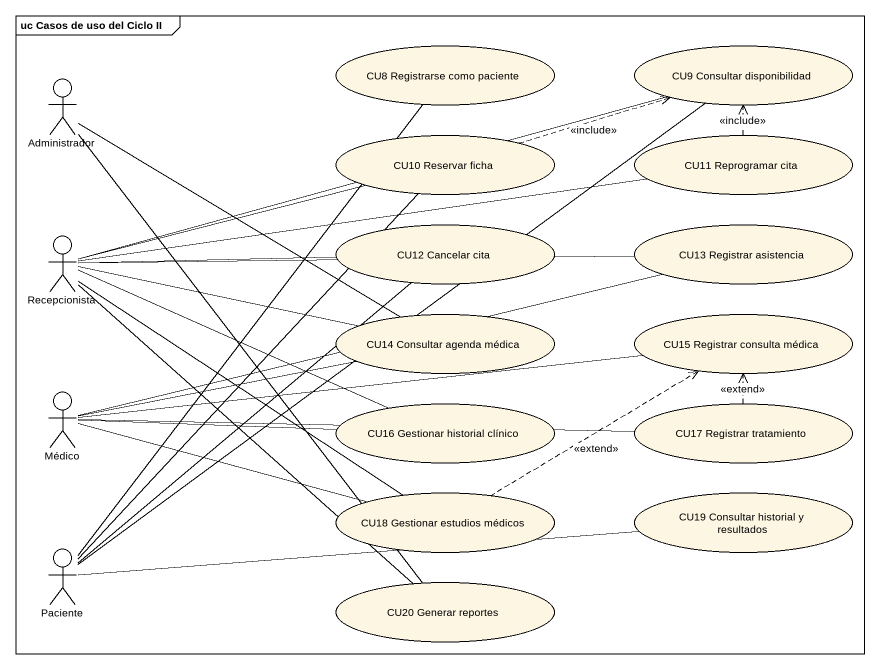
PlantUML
@startuml
mainframe uc Casos de uso del Ciclo II
usecase "CU8 Registrarse como paciente" as CU8_Registrarse_como
usecase "CU9 Consultar disponibilidad" as CU9_Consultar_disponibilidad
actor Administrador
usecase "CU10 Reservar ficha" as CU10_Reservar_ficha
usecase "CU11 Reprogramar cita" as CU11_Reprogramar_cita
actor Recepcionista
usecase "CU12 Cancelar cita" as CU12_Cancelar_cita
usecase "CU13 Registrar asistencia" as CU13_Registrar_asistencia
usecase "CU14 Consultar agenda médica" as CU14_Consultar_agenda_médica
usecase "CU15 Registrar consulta médica" as CU15_Registrar_consulta
actor Médico
usecase "CU16 Gestionar historial clínico" as CU16_Gestionar_historial
usecase "CU17 Registrar tratamiento" as CU17_Registrar_tratamiento
usecase "CU18 Gestionar estudios médicos" as CU18_Gestionar_estudios
usecase "CU19 Consultar historial y resultados" as CU19_Consultar_historial_y
actor Paciente
usecase "CU20 Generar reportes" as CU20_Generar_reportes
Administrador -right- CU14_Consultar_agenda_médica
Administrador -- CU20_Generar_reportes
CU10_Reservar_ficha .right.> CU9_Consultar_disponibilidad : <<include>>
CU11_Reprogramar_cita .up.> CU9_Consultar_disponibilidad : <<include>>
Recepcionista -right- CU9_Consultar_disponibilidad
Recepcionista -right- CU10_Reservar_ficha
Recepcionista -right- CU11_Reprogramar_cita
Recepcionista -right- CU12_Cancelar_cita
Recepcionista -right- CU13_Registrar_asistencia
Recepcionista -right- CU14_Consultar_agenda_médica
Recepcionista -right- CU16_Gestionar_historial
Recepcionista -- CU18_Gestionar_estudios
Recepcionista -- CU20_Generar_reportes
Médico -right- CU13_Registrar_asistencia
Médico -right- CU14_Consultar_agenda_médica
Médico -right- CU15_Registrar_consulta
Médico -right- CU16_Gestionar_historial
Médico -right- CU17_Registrar_tratamiento
Médico -right- CU18_Gestionar_estudios
CU17_Registrar_tratamiento .up.> CU15_Registrar_consulta : <<extend>>
CU18_Gestionar_estudios .up.> CU15_Registrar_consulta : <<extend>>
Paciente -up- CU8_Registrarse_como
Paciente -up- CU9_Consultar_disponibilidad
Paciente -up- CU10_Reservar_ficha
Paciente -up- CU12_Cancelar_cita
Paciente -right- CU19_Consultar_historial_y
@enduml
